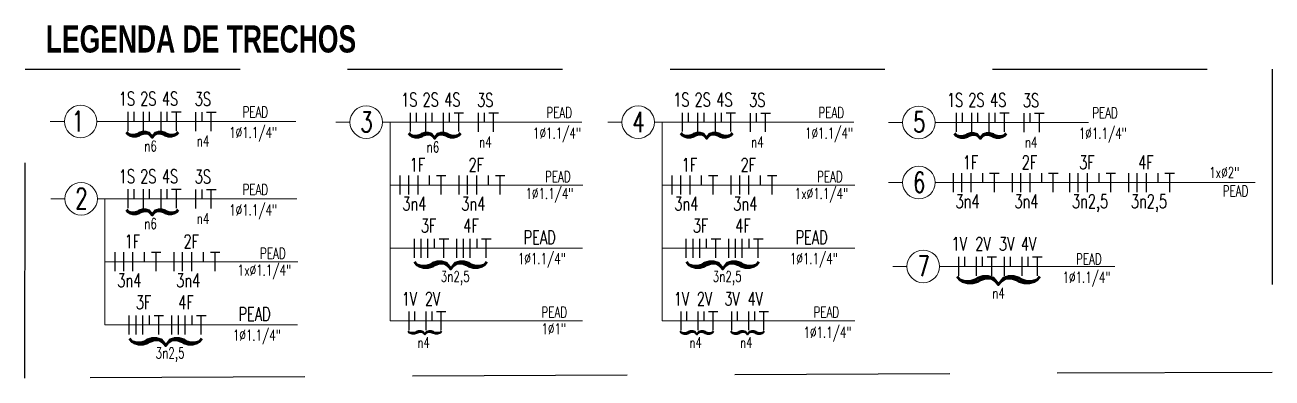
# Model space of a CAD drawing. Header units: millimetres. Extents: x 206 to 837, y 40 to 323.
# Drawn here: x 470.05 to 506.9, y 219.4 to 229.81 of the extents above; entities that cross this region are included whole.
import ezdxf
from ezdxf.enums import TextEntityAlignment as Align

# ---------------------------------------------------------------- set-up
doc = ezdxf.new("R2010")
doc.units = ezdxf.units.MM
doc.linetypes.add('HIDDEN', pattern=[9.525, 6.35, -3.175])
for name, color, linetype, lineweight in [('I-FIAÇÃO', 2, 'Continuous', 25), ('I-LIN_CHAMADA', 9, 'Continuous', 9), ('I-NORMO_ARQ', 9, 'Continuous', 0), ('I-TEXTOS', 2, 'Continuous', 25)]:
    doc.layers.add(name, color=color, linetype=linetype, lineweight=lineweight)
doc.styles.add('ROMANS', font='ROMANS.SHX', dxfattribs={"height": 0.25})
doc.styles.add('SANSSERIFBOLD', font='sasb____.pfb')
doc.styles.get("Standard").update_dxf_attribs({"font": 'arial.ttf'})

# ---------------------------------------------------------------- blocks, each defined once
blk = doc.blocks.new('*U72')
at = {"layer": 'I-FIAÇÃO', "color": 2}
for p, q in [((-0.0404, -0.0702), (-0.0404, 0.0702)), ((0.0223, -0.0702), (0.0223, 0.0702)), ((0.0908, -0.0702), (0.0908, 0.0702)), ((0.1765, 0), (0.1765, 0.0702)), ((0.2271, 0.0702), (0.2973, 0.0702)), ((0.2622, -0.0702), (0.2622, 0.0702))]:
    blk.add_line(p, q, dxfattribs=at)
at = {"layer": 'I-TEXTOS'}
for tag, flags, p in [('CIRCUITO', 1, (0.0056, -0.3437)), ('DISTANCIA', 5, (0.0072, -0.4866))]:
    blk.add_attdef(tag, text='', height=0.1, dxfattribs=dict(at, flags=flags)).set_placement(p, align=Align.TOP_LEFT)
blk = doc.blocks.new('fq1')
at = {"layer": 'I-FIAÇÃO', "color": 2}
for p, q in [((458.637, 235.829), (458.637, 236.391)), ((458.837, 235.829), (458.837, 236.391)), ((459.037, 235.829), (459.037, 236.391)), ((459.237, 236.11), (459.237, 236.391)), ((459.371, 236.391), (459.652, 236.391)), ((459.511, 235.829), (459.511, 236.391))]:
    blk.add_line(p, q, dxfattribs=at)

msp = doc.modelspace()

# ---------------------------------------------------------------- linework, layer by layer
at = {"linetype": 'HIDDEN'}
msp.add_lwpolyline([(470.061, 228.505), (506.899, 228.505), (506.899, 219.564), (470.052, 219.397)], close=True, dxfattribs=at)
at = {"layer": 'I-FIAÇÃO', "color": 2}
for p, q in [((473.103, 226.694), (473.103, 227.254)), ((473.103, 226.694), (473.103, 227.254)), ((473.282, 226.974), (473.282, 227.254)), ((473.282, 226.974), (473.282, 227.254)), ((473.558, 226.694), (473.558, 227.254)), ((473.558, 226.694), (473.558, 227.254)), ((473.736, 226.974), (473.736, 227.254)), ((473.736, 226.974), (473.736, 227.254)), ((474.077, 226.694), (474.077, 227.254)), ((474.077, 226.694), (474.077, 227.254)), ((474.255, 226.974), (474.255, 227.254)), ((474.255, 226.974), (474.255, 227.254)), ((474.387, 227.254), (474.667, 227.254)), ((474.387, 227.254), (474.667, 227.254)), ((474.527, 226.964), (474.527, 227.254)), ((474.527, 226.964), (474.527, 227.254)), ((475.106, 226.684), (475.106, 227.244)), ((475.106, 226.684), (475.106, 227.244)), ((475.285, 226.964), (475.285, 227.244)), ((475.285, 226.964), (475.285, 227.244)), ((475.417, 227.244), (475.697, 227.244)), ((475.417, 227.244), (475.697, 227.244)), ((475.557, 226.955), (475.557, 227.244)), ((475.557, 226.955), (475.557, 227.244)), ((481.446, 226.665), (481.446, 227.225)), ((481.446, 226.665), (481.446, 227.225)), ((481.624, 226.945), (481.624, 227.225)), ((481.624, 226.945), (481.624, 227.225)), ((481.901, 226.665), (481.901, 227.225)), ((481.901, 226.665), (481.901, 227.225)), ((482.079, 226.945), (482.079, 227.225)), ((482.079, 226.945), (482.079, 227.225)), ((482.419, 226.665), (482.419, 227.225)), ((482.419, 226.665), (482.419, 227.225)), ((482.597, 226.945), (482.597, 227.225)), ((482.597, 226.945), (482.597, 227.225)), ((482.729, 227.225), (483.01, 227.225)), ((482.729, 227.225), (483.01, 227.225)), ((482.869, 226.935), (482.869, 227.225)), ((482.869, 226.935), (482.869, 227.225)), ((483.449, 226.655), (483.449, 227.216)), ((483.449, 226.655), (483.449, 227.216)), ((483.627, 226.935), (483.627, 227.216)), ((483.627, 226.935), (483.627, 227.216)), ((483.759, 227.216), (484.039, 227.216)), ((483.759, 227.216), (484.039, 227.216)), ((483.899, 226.926), (483.899, 227.216)), ((483.899, 226.926), (483.899, 227.216)), ((489.484, 226.665), (489.484, 227.225)), ((489.484, 226.665), (489.484, 227.225)), ((489.662, 226.945), (489.662, 227.225)), ((489.662, 226.945), (489.662, 227.225)), ((489.938, 226.665), (489.938, 227.225)), ((489.938, 226.665), (489.938, 227.225)), ((490.116, 226.945), (490.116, 227.225)), ((490.116, 226.945), (490.116, 227.225)), ((490.457, 226.665), (490.457, 227.225)), ((490.457, 226.665), (490.457, 227.225)), ((490.635, 226.945), (490.635, 227.225)), ((490.635, 226.945), (490.635, 227.225)), ((490.767, 227.225), (491.047, 227.225)), ((490.767, 227.225), (491.047, 227.225)), ((490.907, 226.935), (490.907, 227.225)), ((490.907, 226.935), (490.907, 227.225)), ((491.486, 226.655), (491.486, 227.215)), ((491.486, 226.655), (491.486, 227.215)), ((491.665, 226.935), (491.665, 227.215)), ((491.665, 226.935), (491.665, 227.215)), ((491.797, 227.215), (492.077, 227.215)), ((491.797, 227.215), (492.077, 227.215)), ((491.937, 226.926), (491.937, 227.215)), ((491.937, 226.926), (491.937, 227.215)), ((497.571, 226.657), (497.571, 227.217)), ((497.571, 226.657), (497.571, 227.217)), ((497.749, 226.937), (497.749, 227.217)), ((497.749, 226.937), (497.749, 227.217)), ((498.026, 226.657), (498.026, 227.217)), ((498.026, 226.657), (498.026, 227.217)), ((498.204, 226.937), (498.204, 227.217)), ((498.204, 226.937), (498.204, 227.217)), ((498.544, 226.657), (498.544, 227.217)), ((498.544, 226.657), (498.544, 227.217)), ((498.722, 226.937), (498.722, 227.217)), ((498.722, 226.937), (498.722, 227.217)), ((498.854, 227.217), (499.135, 227.217)), ((498.854, 227.217), (499.135, 227.217)), ((498.994, 226.927), (498.994, 227.217)), ((498.994, 226.927), (498.994, 227.217)), ((499.574, 226.647), (499.574, 227.207)), ((499.574, 226.647), (499.574, 227.207)), ((499.752, 226.927), (499.752, 227.207)), ((499.752, 226.927), (499.752, 227.207)), ((499.884, 227.207), (500.164, 227.207)), ((499.884, 227.207), (500.164, 227.207)), ((500.024, 226.918), (500.024, 227.207)), ((500.024, 226.918), (500.024, 227.207)), ((474.527, 226.694), (474.527, 226.964)), ((475.557, 226.684), (475.557, 226.955)), ((482.869, 226.665), (482.869, 226.935)), ((483.899, 226.655), (483.899, 226.926)), ((490.907, 226.665), (490.907, 226.935)), ((491.937, 226.655), (491.937, 226.926)), ((498.994, 226.657), (498.994, 226.927)), ((500.024, 226.647), (500.024, 226.918)), ((473.103, 224.404), (473.103, 224.964)), ((473.103, 224.404), (473.103, 224.964)), ((473.282, 224.684), (473.282, 224.964)), ((473.282, 224.684), (473.282, 224.964)), ((473.558, 224.404), (473.558, 224.964)), ((473.558, 224.404), (473.558, 224.964)), ((473.736, 224.684), (473.736, 224.964)), ((473.736, 224.684), (473.736, 224.964)), ((474.077, 224.404), (474.077, 224.964)), ((474.077, 224.404), (474.077, 224.964)), ((474.255, 224.684), (474.255, 224.964)), ((474.255, 224.684), (474.255, 224.964)), ((474.387, 224.964), (474.667, 224.964)), ((474.387, 224.964), (474.667, 224.964)), ((474.527, 224.674), (474.527, 224.964)), ((474.527, 224.674), (474.527, 224.964)), ((475.106, 224.394), (475.106, 224.955)), ((475.106, 224.394), (475.106, 224.955)), ((475.285, 224.674), (475.285, 224.955)), ((475.285, 224.674), (475.285, 224.955)), ((475.417, 224.955), (475.697, 224.955)), ((475.417, 224.955), (475.697, 224.955)), ((475.557, 224.665), (475.557, 224.955)), ((475.557, 224.665), (475.557, 224.955)), ((474.527, 224.404), (474.527, 224.674)), ((475.557, 224.394), (475.557, 224.665)), ((497.646, 222.408), (497.646, 222.97)), ((497.646, 222.408), (497.646, 222.97)), ((497.825, 222.689), (497.825, 222.97)), ((497.825, 222.689), (497.825, 222.97)), ((498.166, 222.408), (498.166, 222.97)), ((498.166, 222.408), (498.166, 222.97)), ((498.345, 222.689), (498.345, 222.97)), ((498.345, 222.689), (498.345, 222.97)), ((498.477, 222.97), (498.758, 222.97)), ((498.477, 222.97), (498.758, 222.97)), ((498.618, 222.679), (498.618, 222.97)), ((498.618, 222.679), (498.618, 222.97)), ((498.992, 222.408), (498.992, 222.97)), ((498.992, 222.408), (498.992, 222.97)), ((499.171, 222.689), (499.171, 222.97)), ((499.171, 222.689), (499.171, 222.97)), ((499.512, 222.408), (499.512, 222.97)), ((499.512, 222.408), (499.512, 222.97)), ((499.691, 222.689), (499.691, 222.97)), ((499.691, 222.689), (499.691, 222.97)), ((499.823, 222.97), (500.104, 222.97)), ((499.823, 222.97), (500.104, 222.97)), ((499.964, 222.679), (499.964, 222.97)), ((499.964, 222.679), (499.964, 222.97)), ((498.618, 222.408), (498.618, 222.679)), ((498.618, 222.408), (498.618, 222.679)), ((499.964, 222.408), (499.964, 222.679)), ((499.964, 222.408), (499.964, 222.679)), ((481.401, 220.811), (481.401, 221.359)), ((481.401, 220.811), (481.401, 221.359)), ((481.575, 221.085), (481.575, 221.359)), ((481.575, 221.085), (481.575, 221.359)), ((481.907, 220.811), (481.907, 221.359)), ((481.907, 220.811), (481.907, 221.359)), ((482.082, 221.085), (482.082, 221.359)), ((482.082, 221.085), (482.082, 221.359)), ((482.211, 221.359), (482.485, 221.359)), ((482.211, 221.359), (482.485, 221.359)), ((482.348, 221.076), (482.348, 221.359)), ((482.348, 221.076), (482.348, 221.359)), ((489.437, 220.811), (489.437, 221.359)), ((489.437, 220.811), (489.437, 221.359)), ((489.611, 221.085), (489.611, 221.359)), ((489.611, 221.085), (489.611, 221.359)), ((489.944, 220.811), (489.944, 221.359)), ((489.944, 220.811), (489.944, 221.359)), ((490.118, 221.085), (490.118, 221.359)), ((490.118, 221.085), (490.118, 221.359)), ((490.247, 221.359), (490.521, 221.359)), ((490.247, 221.359), (490.521, 221.359)), ((490.384, 221.075), (490.384, 221.359)), ((490.384, 221.075), (490.384, 221.359)), ((490.933, 220.811), (490.933, 221.359)), ((490.933, 220.811), (490.933, 221.359)), ((491.107, 221.085), (491.107, 221.359)), ((491.107, 221.085), (491.107, 221.359)), ((491.44, 220.811), (491.44, 221.359)), ((491.44, 220.811), (491.44, 221.359)), ((491.614, 221.085), (491.614, 221.359)), ((491.614, 221.085), (491.614, 221.359)), ((491.743, 221.359), (492.017, 221.359)), ((491.743, 221.359), (492.017, 221.359)), ((491.88, 221.075), (491.88, 221.359)), ((491.88, 221.075), (491.88, 221.359)), ((482.348, 220.811), (482.348, 221.076)), ((490.384, 220.811), (490.384, 221.075)), ((491.88, 220.811), (491.88, 221.075))]:
    msp.add_line(p, q, dxfattribs=at)
at = {"layer": 'I-LIN_CHAMADA'}
for p, q in [((470.8, 226.965), (471.218, 226.965)), ((472.176, 226.965), (472.621, 226.964)), ((472.621, 226.964), (478.053, 226.964)), ((479.235, 226.946), (479.655, 226.946)), ((480.615, 226.946), (481.062, 226.945)), ((481.062, 226.945), (486.507, 226.945)), ((487.272, 226.946), (487.691, 226.945)), ((488.652, 226.945), (489.098, 226.945)), ((489.098, 226.945), (494.543, 226.945)), ((495.565, 226.938), (495.985, 226.937)), ((496.945, 226.937), (497.392, 226.937)), ((497.392, 226.937), (501.476, 226.937)), ((495.565, 225.164), (495.985, 225.164)), ((496.945, 225.164), (497.392, 225.163)), ((497.392, 225.163), (506.397, 225.163)), ((486.539, 225.09), (480.838, 225.09)), ((494.576, 225.09), (488.875, 225.09)), ((470.814, 224.685), (471.233, 224.685)), ((472.194, 224.685), (472.64, 224.684)), ((472.64, 224.684), (478.085, 224.684)), ((478.118, 222.829), (472.417, 222.829)), ((495.692, 222.69), (496.112, 222.689)), ((497.072, 222.689), (497.518, 222.689)), ((497.518, 222.689), (502.249, 222.689))]:
    msp.add_line(p, q, dxfattribs=at)
at = {"layer": 'I-LIN_CHAMADA', "lineweight": 0}
for centre, radius in [((471.697, 226.965), 0.479), ((480.135, 226.946), 0.48), ((488.171, 226.945), 0.48), ((496.465, 226.937), 0.48), ((496.465, 225.164), 0.48), ((471.713, 224.685), 0.48), ((496.592, 222.689), 0.48)]:
    msp.add_circle(centre, radius, dxfattribs=at)
at = {"layer": 'I-NORMO_ARQ'}
for p, q in [((480.838, 226.945), (480.838, 221.085)), ((488.875, 226.945), (488.875, 221.085)), ((472.417, 224.684), (472.417, 220.963)), ((480.838, 223.224), (486.53, 223.224)), ((488.875, 223.224), (494.567, 223.224)), ((480.838, 221.085), (486.53, 221.085)), ((488.875, 221.085), (494.567, 221.085)), ((472.417, 220.963), (478.109, 220.963))]:
    msp.add_line(p, q, dxfattribs=at)

# ---------------------------------------------------------------- block references
at = {"layer": 'I-FIAÇÃO', "color": 2}
for p, xscale, yscale, zscale in [((481.303, 225.09), 3.999000000000001, 3.999000000000001, 3.999000000000001), ((483.043, 225.09), 3.999000000000001, 3.999000000000001, 3.999000000000001), ((489.339, 225.09), 3.999000000000001, 3.999000000000001, 3.999000000000001), ((491.08, 225.09), 3.999000000000001, 3.999000000000001, 3.999000000000001), ((497.646, 225.163), 3.9999, 3.9999, 3.9999), ((499.387, 225.163), 3.9999, 3.9999, 3.9999), ((501.086, 225.163), 3.9999, 3.9999, 3.9999), ((502.827, 225.163), 3.9999, 3.9999, 3.9999), ((472.881, 222.829), 3.999000000000001, 3.999000000000001, 3.999000000000001), ((474.622, 222.829), 3.999000000000001, 3.999000000000001, 3.999000000000001)]:
    msp.add_blockref('*U72', p, dxfattribs=dict(at, xscale=xscale, yscale=yscale, zscale=zscale))
at = {"layer": 'I-FIAÇÃO'}
for p in [(22.92, -12.886), (24.173, -12.886), (30.956, -12.886), (32.209, -12.886), (14.498, -15.147), (15.751, -15.147)]:
    msp.add_blockref('fq1', p, dxfattribs=at)

# ---------------------------------------------------------------- texts
at = {"layer": 'I-TEXTOS', "color": 4, "style": 'SANSSERIFBOLD', "width": 0.7}
msp.add_text('LEGENDA DE TRECHOS', height=0.8, dxfattribs=at).set_placement((470.667, 229))
at = {"layer": 'I-TEXTOS', "color": 2, "style": 'ROMANS', "width": 0.7}
for s, height, p in [('1S', 0.399, (472.826, 227.439)), ('2S', 0.399, (473.457, 227.439)), ('4S', 0.399, (474.1, 227.439)), ('3S', 0.399, (475.07, 227.429)), ('1S', 0.399, (481.168, 227.41)), ('2S', 0.399, (481.8, 227.41)), ('4S', 0.399, (482.442, 227.41)), ('3S', 0.399, (483.412, 227.4)), ('1S', 0.399, (489.206, 227.41)), ('2S', 0.399, (489.837, 227.41)), ('4S', 0.399, (490.48, 227.41)), ('3S', 0.399, (491.45, 227.4)), ('1S', 0.399, (497.293, 227.402)), ('2S', 0.399, (497.925, 227.402)), ('4S', 0.399, (498.567, 227.402)), ('3S', 0.399, (499.537, 227.392)), ('PEAD', 0.3192, (476.481, 227.087, -0.014)), ('1', 0.598, (471.437, 226.674)), ('3', 0.6, (479.963, 226.654)), ('4', 0.6, (487.999, 226.654)), ('5', 0.6, (496.297, 226.646)), ('1%%C1.1/4"', 0.3192, (476.087, 226.482)), ('n6', 0.3192, (473.577, 226.08)), ('n4', 0.3192, (475.127, 226.23)), ('n6', 0.3192, (481.92, 226.052)), ('n4', 0.3192, (483.47, 226.202)), ('n4', 0.3192, (491.507, 226.201)), ('n4', 0.3192, (499.595, 226.193)), ('1F', 0.3999, (481.419, 225.487)), ('2F', 0.3999, (483.159, 225.487)), ('1F', 0.3999, (489.455, 225.486)), ('2F', 0.3999, (491.196, 225.486)), ('1F', 0.4, (497.762, 225.56)), ('2F', 0.4, (499.503, 225.56)), ('3F', 0.4, (501.202, 225.56)), ('4F', 0.4, (502.943, 225.56)), ('1S', 0.399, (472.826, 225.149)), ('2S', 0.399, (473.457, 225.149)), ('4S', 0.399, (474.1, 225.149)), ('3S', 0.399, (475.07, 225.139)), ('6', 0.6, (496.297, 224.872)), ('2', 0.6, (471.541, 224.393)), ('PEAD', 0.3192, (476.481, 224.797, -0.014)), ('3n4', 0.4, (497.548, 224.412)), ('3n4', 0.4, (499.289, 224.412)), ('3n2,5', 0.4, (500.988, 224.412)), ('3n2,5', 0.4, (502.729, 224.412)), ('1%%C1.1/4"', 0.3192, (476.087, 224.192)), ('3n4', 0.3999, (481.205, 224.339)), ('3n4', 0.3999, (482.945, 224.339)), ('3n4', 0.3999, (489.241, 224.339)), ('3n4', 0.3999, (490.981, 224.339)), ('n6', 0.3192, (473.577, 223.791)), ('n4', 0.3192, (475.127, 223.941)), ('3F', 0.4, (481.751, 223.693)), ('4F', 0.4, (483.004, 223.693)), ('3F', 0.4, (489.787, 223.693)), ('4F', 0.4, (491.04, 223.693)), ('PEAD', 0.4, (484.783, 223.345)), ('PEAD', 0.4, (492.819, 223.345)), ('1F', 0.3999, (472.997, 223.226)), ('2F', 0.3999, (474.737, 223.226)), ('1V', 0.4, (497.429, 223.155)), ('2V', 0.4, (498.129, 223.155)), ('3V', 0.4, (498.83, 223.155)), ('4V', 0.4, (499.475, 223.155)), ('1%%C1.1/4"', 0.32, (484.615, 222.76)), ('1%%C1.1/4"', 0.32, (492.652, 222.76)), ('7', 0.6, (496.424, 222.398)), ('PEAD', 0.32, (501.108, 222.746)), ('1%%C1.1/4"', 0.32, (500.708, 222.207)), ('3n4', 0.3999, (472.783, 222.078)), ('3n4', 0.3999, (474.523, 222.078)), ('3n2,5', 0.32, (482.337, 222.234)), ('3n2,5', 0.32, (490.373, 222.234)), ('3F', 0.4, (473.329, 221.432)), ('4F', 0.4, (474.582, 221.432)), ('1V', 0.39, (481.188, 221.54)), ('2V', 0.39, (481.872, 221.54)), ('1V', 0.39, (489.225, 221.539)), ('2V', 0.39, (489.908, 221.539)), ('3V', 0.39, (490.721, 221.539)), ('4V', 0.39, (491.404, 221.539)), ('n4', 0.32, (498.631, 221.74)), ('PEAD', 0.4, (476.361, 221.084)), ('PEAD', 0.32, (485.313, 221.179)), ('PEAD', 0.32, (493.35, 221.179)), ('1%%C1.1/4"', 0.32, (476.194, 220.499)), ('1%%C1"', 0.32, (485.313, 220.689)), ('1%%C1.1/4"', 0.32, (493.055, 220.582)), ('n4', 0.312, (481.651, 220.29)), ('n4', 0.312, (489.687, 220.289)), ('n4', 0.312, (491.183, 220.289)), ('3n2,5', 0.32, (473.915, 219.973))]:
    msp.add_text(s, height=height, dxfattribs=at).set_placement(p)
for s, height, rotation, p in [('PEAD', 0.32, 0.005, (485.459, 227.068, -0.014)), ('PEAD', 0.32, 0.005, (493.497, 227.068, -0.014)), ('PEAD', 0.32, 0.005, (501.584, 227.06, -0.014)), ('}', 1, 270, (473.384, 226.801)), ('}', 1, 270, (481.726, 226.772)), ('1%%C1.1/4"', 0.32, 0.005, (485.064, 226.461)), ('}', 1, 270, (489.764, 226.772)), ('1%%C1.1/4"', 0.32, 0.005, (493.101, 226.461)), ('}', 1, 270, (497.851, 226.764)), ('1%%C1.1/4"', 0.32, 0.005, (501.189, 226.453)), ('}', 1, 270, (473.384, 224.511)), ('{', 1.4, 90, (483.232, 222.446)), ('{', 1.4, 90, (491.268, 222.446)), ('}', 1.6, 270, (498.13, 222.633)), ('}', 0.65, 270, (481.59, 220.881)), ('}', 0.65, 270, (489.626, 220.88)), ('}', 0.65, 270, (491.122, 220.88)), ('{', 1.4, 90, (474.81, 220.185))]:
    msp.add_text(s, height=height, rotation=rotation, dxfattribs=at).set_placement(p)
for s, height, p in [('1xØ2"', 0.32, (505.488, 225.3)), ('PEAD', 0.3199, (485.799, 225.178)), ('PEAD', 0.3199, (493.835, 225.178)), ('1%%C1.1/4"', 0.3199, (485.55, 224.679)), ('1x%%C1.1/4"', 0.31992, (493.586, 224.679)), ('PEAD', 0.32, (505.821, 224.755)), ('PEAD', 0.3199, (477.377, 222.917)), ('1x%%C1.1/4"', 0.31992, (477.128, 222.418))]:
    msp.add_text(s, height=height, dxfattribs=at).set_placement(p, align=Align.CENTER)

doc.saveas('drawing.dxf')
